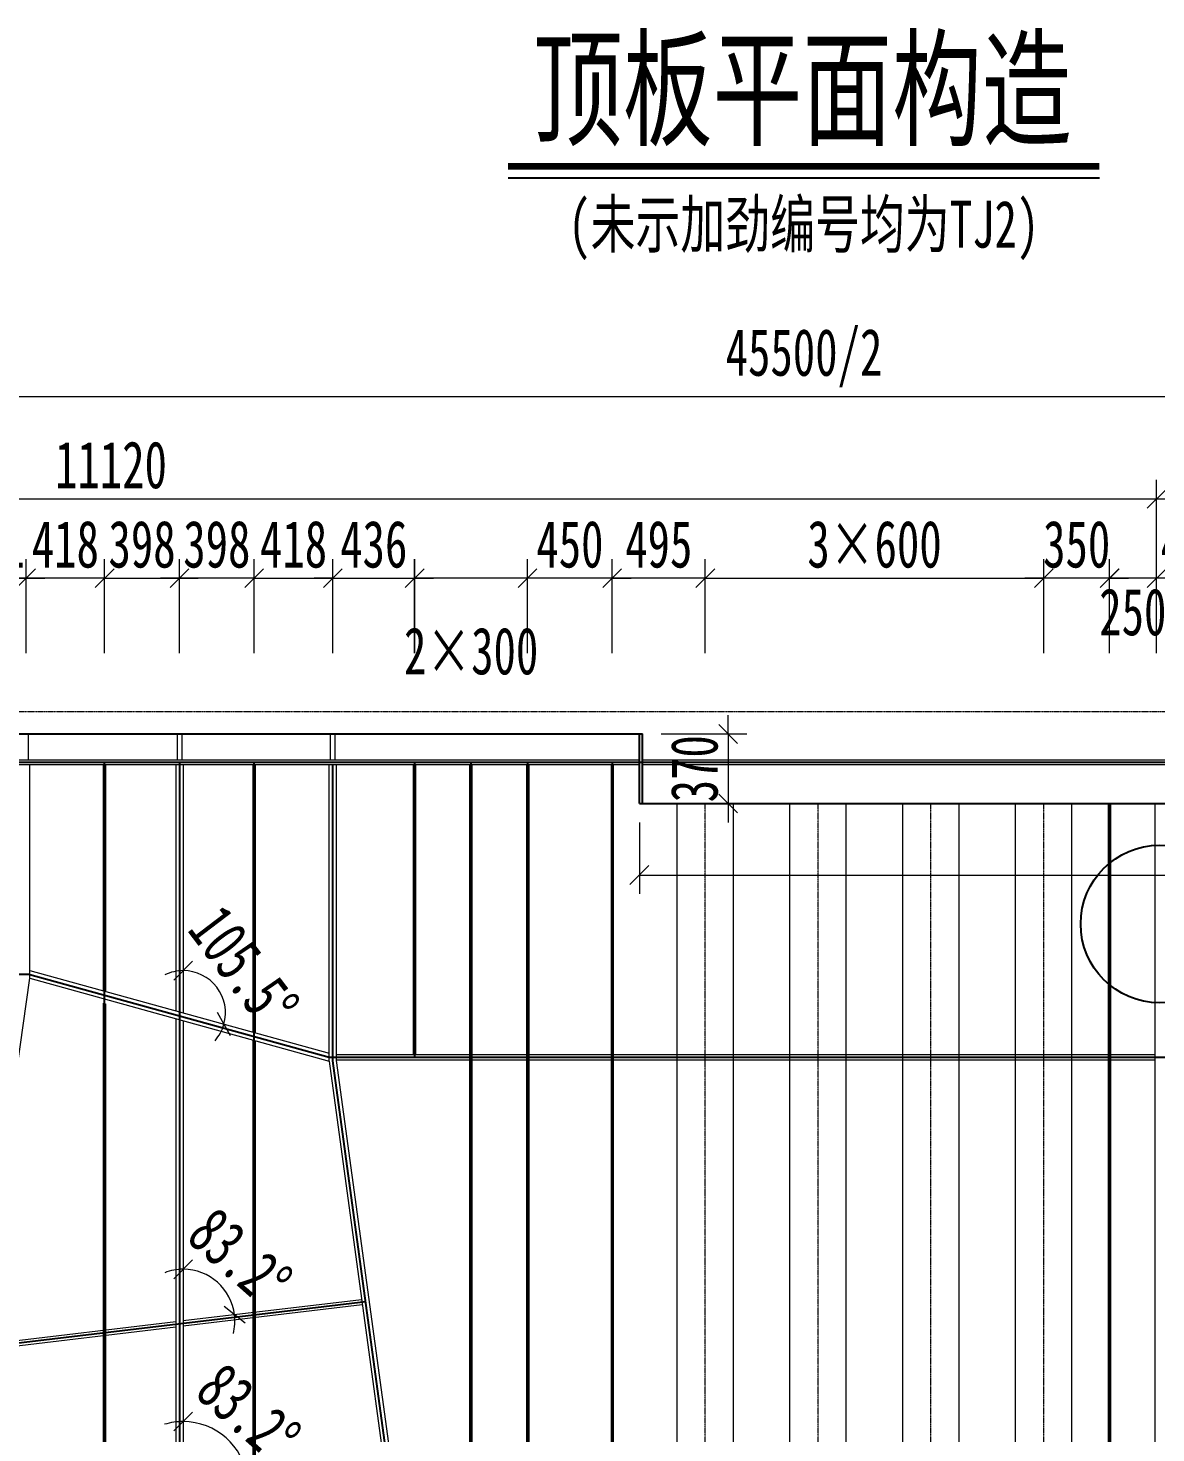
# Model space of a CAD drawing. Header units: millimetres. Extents: x -89049 to 410567, y -307459 to -100425.
# Drawn here: x 60045 to 66042, y -146397 to -138928 of the extents above; entities that cross this region are included whole.
import ezdxf
from ezdxf.enums import TextEntityAlignment as Align

# ---------------------------------------------------------------- set-up
doc = ezdxf.new("R2010")
doc.units = ezdxf.units.MM
doc.linetypes.add('CENTER2', pattern=[28.575, 19.05, -3.175, 3.175, -3.175])
doc.linetypes.add('DASHED', pattern=[0.75, 0.5, -0.25])
doc.layers.get('Defpoints').update_dxf_attribs({"color": 8})
for name, color, linetype, lineweight in [('Dim', 4, 'Continuous', 15), ('中心线', 2, 'CENTER2', 15), ('文字', 7, 'Continuous', 15), ('标注线及字体', 2, 'Continuous', 15), ('细实线', 4, 'Continuous', 15), ('虚线', 7, 'DASHED', 13), ('钢板粗线', 1, 'Continuous', 25)]:
    doc.layers.add(name, color=color, linetype=linetype, lineweight=lineweight)
doc.styles.add('111', font='', dxfattribs={"width": 0.7})
doc.styles.add('BM_Dim', font='', dxfattribs={"width": 0.85})
doc.styles.get('111').set_extended_font_data('仿宋_GB2312')
doc.styles.get('BM_Dim').set_extended_font_data('仿宋_GB2312')
doc.dimstyles.new('200', dxfattribs={"dimscale": 0, "dimtxt": 2.5, "dimasz": 1, "dimexe": 1, "dimexo": 1, "dimgap": 0.6, "dimtad": 1, "dimdec": 0, "dimdsep": 46, "dimtxsty": '111', "dimblk": 'OBLIQUE', "dimcen": 0, "dimclrd": 4, "dimclre": 4, "dimclrt": 4, "dimadec": 1, "dimazin": 2, "dimtfac": 1, "dimtdec": 0, "dimtix": 1, "dimtmove": 2, "dimatfit": 3, "dimfxl": 4, "dimfxlon": 1, "dimtolj": 1, "dimlwd": -1, "dimlwe": -1, "dimarcsym": 0})

# ---------------------------------------------------------------- blocks, each defined once
blk = doc.blocks.new('_Oblique')
at = {"color": 0, "linetype": 'ByBlock', "lineweight": -2}
blk.add_line((-0.5, -0.5), (0.5, 0.5), dxfattribs=at)
blk = doc.blocks.new('*D3091')
at = {"layer": 'Defpoints', "color": 0, "transparency": 16777216}
for p in [(75545.9, -141430.3), (75545.9, -141800.9), (66045.8, -142562.5)]:
    blk.add_point(p, dxfattribs=at)
at = {"layer": '细实线', "color": 4, "transparency": 16777216}
for p, q in [((66045.8, -141830.3), (66045.8, -141330.3)), ((75545.9, -141700.9), (75545.9, -141330.3)), ((66045.8, -141430.3), (75545.9, -141430.3))]:
    blk.add_line(p, q, dxfattribs=at)
at = {"layer": '细实线', "color": 4, "transparency": 16777216, "xscale": 99.99999999999999, "yscale": 99.99999999999999, "zscale": 99.99999999999999, "rotation": 180}
blk.add_blockref('_Oblique', (66045.8, -141430.3), dxfattribs=at)
at = {"layer": '细实线', "color": 4, "transparency": 16777216, "xscale": 99.99999999999999, "yscale": 99.99999999999999, "zscale": 99.99999999999999}
blk.add_blockref('_Oblique', (75545.9, -141430.3), dxfattribs=at)
at = {"layer": '细实线', "color": 4, "transparency": 16777216, "insert": (70795.8, -141251.4), "char_height": 250, "attachment_point": 5, "style": '111'}
blk.add_mtext('\\A1;9500', dxfattribs=at)
blk = doc.blocks.new('*D3094')
at = {"layer": 'Defpoints', "color": 0, "transparency": 16777216}
for p in [(66045.6, -141852), (66445.6, -142234.6), (66045.6, -142562.5)]:
    blk.add_point(p, dxfattribs=at)
at = {"layer": '细实线', "color": 4, "transparency": 16777216}
for p, q in [((66045.6, -142252), (66045.6, -141752)), ((66445.6, -142134.6), (66445.6, -141752)), ((66045.6, -141852), (65945.6, -141852)), ((66445.6, -141852), (66045.6, -141852)), ((66445.6, -141852), (66545.6, -141852))]:
    blk.add_line(p, q, dxfattribs=at)
at = {"layer": '细实线', "color": 4, "transparency": 16777216, "xscale": 99.99999999999999, "yscale": 99.99999999999999, "zscale": 99.99999999999999}
blk.add_blockref('_Oblique', (66045.6, -141852), dxfattribs=at)
at = {"layer": '细实线', "color": 4, "transparency": 16777216, "xscale": 99.99999999999999, "yscale": 99.99999999999999, "zscale": 99.99999999999999, "rotation": 180}
blk.add_blockref('_Oblique', (66445.6, -141852), dxfattribs=at)
at = {"layer": '细实线', "color": 4, "transparency": 16777216, "insert": (66245.6, -141673), "char_height": 250, "attachment_point": 5, "style": '111'}
blk.add_mtext('\\A1;400', dxfattribs=at)
blk = doc.blocks.new('*D3096')
at = {"layer": 'Defpoints', "color": 0, "transparency": 16777216}
for p in [(65795.9, -141852), (66045.6, -142562.5), (65795.9, -142582.3)]:
    blk.add_point(p, dxfattribs=at)
at = {"layer": '细实线', "color": 4, "transparency": 16777216}
for p, q in [((65795.9, -142252), (65795.9, -141752)), ((66045.6, -142252), (66045.6, -141752)), ((66045.6, -141852), (65795.9, -141852))]:
    blk.add_line(p, q, dxfattribs=at)
at = {"layer": '细实线', "color": 4, "transparency": 16777216, "xscale": 99.99999999999999, "yscale": 99.99999999999999, "zscale": 99.99999999999999, "rotation": 180}
blk.add_blockref('_Oblique', (65795.9, -141852), dxfattribs=at)
at = {"layer": '细实线', "color": 4, "transparency": 16777216, "xscale": 99.99999999999999, "yscale": 99.99999999999999, "zscale": 99.99999999999999}
blk.add_blockref('_Oblique', (66045.6, -141852), dxfattribs=at)
at = {"layer": '细实线', "color": 4, "transparency": 16777216, "insert": (65919, -142033.3), "char_height": 250, "attachment_point": 5, "style": '111'}
blk.add_mtext('\\A1;250', dxfattribs=at)
blk = doc.blocks.new('*D3098')
at = {"layer": 'Defpoints', "color": 0, "transparency": 16777216}
for p in [(66045.8, -141430.3), (66045.8, -142562.5), (54925.4, -142680.6)]:
    blk.add_point(p, dxfattribs=at)
at = {"layer": '细实线', "color": 4, "transparency": 16777216}
for p, q in [((54925.4, -141830.3), (54925.4, -141330.3)), ((66045.8, -141830.3), (66045.8, -141330.3)), ((54925.4, -141430.3), (66045.8, -141430.3))]:
    blk.add_line(p, q, dxfattribs=at)
at = {"layer": '细实线', "color": 4, "transparency": 16777216, "xscale": 99.99999999999999, "yscale": 99.99999999999999, "zscale": 99.99999999999999, "rotation": 180}
blk.add_blockref('_Oblique', (54925.4, -141430.3), dxfattribs=at)
at = {"layer": '细实线', "color": 4, "transparency": 16777216, "xscale": 99.99999999999999, "yscale": 99.99999999999999, "zscale": 99.99999999999999}
blk.add_blockref('_Oblique', (66045.8, -141430.3), dxfattribs=at)
at = {"layer": '细实线', "color": 4, "transparency": 16777216, "insert": (60485.6, -141251.4), "char_height": 250, "attachment_point": 5, "style": '111'}
blk.add_mtext('\\A1;11120', dxfattribs=at)
blk = doc.blocks.new('*D3099')
at = {"layer": 'Defpoints', "color": 0, "transparency": 16777216}
for p in [(75545.9, -140885.9), (75545.9, -141588.7), (52795.4, -142690.3)]:
    blk.add_point(p, dxfattribs=at)
at = {"layer": '细实线', "color": 4, "transparency": 16777216}
for p, q in [((52795.4, -141285.9), (52795.4, -140785.9)), ((75545.9, -141285.9), (75545.9, -140785.9)), ((52795.4, -140885.9), (75545.9, -140885.9))]:
    blk.add_line(p, q, dxfattribs=at)
at = {"layer": '细实线', "color": 4, "transparency": 16777216, "xscale": 99.99999999999999, "yscale": 99.99999999999999, "zscale": 99.99999999999999, "rotation": 180}
blk.add_blockref('_Oblique', (52795.4, -140885.9), dxfattribs=at)
at = {"layer": '细实线', "color": 4, "transparency": 16777216, "xscale": 99.99999999999999, "yscale": 99.99999999999999, "zscale": 99.99999999999999}
blk.add_blockref('_Oblique', (75545.9, -140885.9), dxfattribs=at)
at = {"layer": '细实线', "color": 4, "transparency": 16777216, "insert": (64170.6, -140681.9), "char_height": 250, "attachment_point": 5, "style": '111'}
blk.add_mtext('\\A1;45500/2', dxfattribs=at)
blk = doc.blocks.new('*D3100')
at = {"layer": 'Defpoints', "color": 0, "transparency": 16777216}
for p in [(65445.6, -141852), (65445.6, -142360), (63645.7, -142560.6)]:
    blk.add_point(p, dxfattribs=at)
at = {"layer": '细实线', "color": 4, "transparency": 16777216}
for p, q in [((63645.7, -142252), (63645.7, -141752)), ((65445.6, -142252), (65445.6, -141752)), ((63645.7, -141852), (65445.6, -141852))]:
    blk.add_line(p, q, dxfattribs=at)
at = {"layer": '细实线', "color": 4, "transparency": 16777216, "xscale": 99.99999999999999, "yscale": 99.99999999999999, "zscale": 99.99999999999999, "rotation": 180}
blk.add_blockref('_Oblique', (63645.7, -141852), dxfattribs=at)
at = {"layer": '细实线', "color": 4, "transparency": 16777216, "xscale": 99.99999999999999, "yscale": 99.99999999999999, "zscale": 99.99999999999999}
blk.add_blockref('_Oblique', (65445.6, -141852), dxfattribs=at)
at = {"layer": '细实线', "color": 4, "transparency": 16777216, "insert": (64545.7, -141673), "char_height": 250, "attachment_point": 5, "style": '111'}
blk.add_mtext('\\A1;3×600', dxfattribs=at)
blk = doc.blocks.new('*D3101')
at = {"layer": 'Defpoints', "color": 0, "transparency": 16777216}
for p in [(65445.6, -141852), (65445.6, -142533.6), (65795.6, -142508.6)]:
    blk.add_point(p, dxfattribs=at)
at = {"layer": '细实线', "color": 4, "transparency": 16777216}
for p, q in [((65445.6, -142252), (65445.6, -141752)), ((65795.6, -142252), (65795.6, -141752)), ((65445.6, -141852), (65345.6, -141852)), ((65795.6, -141852), (65445.6, -141852)), ((65795.6, -141852), (65895.6, -141852))]:
    blk.add_line(p, q, dxfattribs=at)
at = {"layer": '细实线', "color": 4, "transparency": 16777216, "xscale": 99.99999999999999, "yscale": 99.99999999999999, "zscale": 99.99999999999999}
blk.add_blockref('_Oblique', (65445.6, -141852), dxfattribs=at)
at = {"layer": '细实线', "color": 4, "transparency": 16777216, "xscale": 99.99999999999999, "yscale": 99.99999999999999, "zscale": 99.99999999999999, "rotation": 180}
blk.add_blockref('_Oblique', (65795.6, -141852), dxfattribs=at)
at = {"layer": '细实线', "color": 4, "transparency": 16777216, "insert": (65620.6, -141673), "char_height": 250, "attachment_point": 5, "style": '111'}
blk.add_mtext('\\A1;350', dxfattribs=at)
blk = doc.blocks.new('*D3102')
at = {"layer": 'Defpoints', "color": 0, "transparency": 16777216}
for p in [(62100.7, -141852), (61665.2, -142842.6), (62100.7, -142848)]:
    blk.add_point(p, dxfattribs=at)
at = {"layer": '细实线', "color": 4, "transparency": 16777216}
for p, q in [((61665.2, -142252), (61665.2, -141752)), ((62100.7, -142252), (62100.7, -141752)), ((61665.2, -141852), (61565.2, -141852)), ((61665.2, -141852), (62100.7, -141852)), ((62100.7, -141852), (62200.7, -141852))]:
    blk.add_line(p, q, dxfattribs=at)
at = {"layer": '细实线', "color": 4, "transparency": 16777216, "xscale": 99.99999999999999, "yscale": 99.99999999999999, "zscale": 99.99999999999999}
blk.add_blockref('_Oblique', (61665.2, -141852), dxfattribs=at)
at = {"layer": '细实线', "color": 4, "transparency": 16777216, "xscale": 99.99999999999999, "yscale": 99.99999999999999, "zscale": 99.99999999999999, "rotation": 180}
blk.add_blockref('_Oblique', (62100.7, -141852), dxfattribs=at)
at = {"layer": '细实线', "color": 4, "transparency": 16777216, "insert": (61882.9, -141673), "char_height": 250, "attachment_point": 5, "style": '111'}
blk.add_mtext('\\A1;436', dxfattribs=at)
blk = doc.blocks.new('*D3103')
at = {"layer": 'Defpoints', "color": 0, "transparency": 16777216}
for p in [(63150.8, -141852), (63150.8, -142568), (63645.7, -142560.6)]:
    blk.add_point(p, dxfattribs=at)
at = {"layer": '细实线', "color": 4, "transparency": 16777216}
for p, q in [((63150.8, -142252), (63150.8, -141752)), ((63645.7, -142252), (63645.7, -141752)), ((63645.7, -141852), (63150.8, -141852))]:
    blk.add_line(p, q, dxfattribs=at)
at = {"layer": '细实线', "color": 4, "transparency": 16777216, "xscale": 99.99999999999999, "yscale": 99.99999999999999, "zscale": 99.99999999999999, "rotation": 180}
blk.add_blockref('_Oblique', (63150.8, -141852), dxfattribs=at)
at = {"layer": '细实线', "color": 4, "transparency": 16777216, "xscale": 99.99999999999999, "yscale": 99.99999999999999, "zscale": 99.99999999999999}
blk.add_blockref('_Oblique', (63645.7, -141852), dxfattribs=at)
at = {"layer": '细实线', "color": 4, "transparency": 16777216, "insert": (63398.3, -141673), "char_height": 250, "attachment_point": 5, "style": '111'}
blk.add_mtext('\\A1;495', dxfattribs=at)
blk = doc.blocks.new('*D3104')
at = {"layer": 'Defpoints', "color": 0, "transparency": 16777216}
for p in [(62700.8, -141852), (63150.8, -142560.6), (62700.8, -142574.7)]:
    blk.add_point(p, dxfattribs=at)
at = {"layer": '细实线', "color": 4, "transparency": 16777216}
for p, q in [((62700.8, -142252), (62700.8, -141752)), ((63150.8, -142252), (63150.8, -141752)), ((62700.8, -141852), (62600.8, -141852)), ((63150.8, -141852), (62700.8, -141852)), ((63150.8, -141852), (63250.8, -141852))]:
    blk.add_line(p, q, dxfattribs=at)
at = {"layer": '细实线', "color": 4, "transparency": 16777216, "xscale": 99.99999999999999, "yscale": 99.99999999999999, "zscale": 99.99999999999999}
blk.add_blockref('_Oblique', (62700.8, -141852), dxfattribs=at)
at = {"layer": '细实线', "color": 4, "transparency": 16777216, "xscale": 99.99999999999999, "yscale": 99.99999999999999, "zscale": 99.99999999999999, "rotation": 180}
blk.add_blockref('_Oblique', (63150.8, -141852), dxfattribs=at)
at = {"layer": '细实线', "color": 4, "transparency": 16777216, "insert": (62925.8, -141673), "char_height": 250, "attachment_point": 5, "style": '111'}
blk.add_mtext('\\A1;450', dxfattribs=at)
blk = doc.blocks.new('*D3105')
at = {"layer": 'Defpoints', "color": 0, "transparency": 16777216}
for p in [(62100.4, -141852), (62700.8, -142560.6), (62100.4, -142582.4)]:
    blk.add_point(p, dxfattribs=at)
at = {"layer": '细实线', "color": 4, "transparency": 16777216}
for p, q in [((62100.4, -142252), (62100.4, -141752)), ((62700.8, -142252), (62700.8, -141752)), ((62700.8, -141852), (62100.4, -141852))]:
    blk.add_line(p, q, dxfattribs=at)
at = {"layer": '细实线', "color": 4, "transparency": 16777216, "xscale": 99.99999999999999, "yscale": 99.99999999999999, "zscale": 99.99999999999999, "rotation": 180}
blk.add_blockref('_Oblique', (62100.4, -141852), dxfattribs=at)
at = {"layer": '细实线', "color": 4, "transparency": 16777216, "xscale": 99.99999999999999, "yscale": 99.99999999999999, "zscale": 99.99999999999999}
blk.add_blockref('_Oblique', (62700.8, -141852), dxfattribs=at)
at = {"layer": '细实线', "color": 4, "transparency": 16777216, "insert": (62400.8, -142241), "char_height": 250, "attachment_point": 5, "style": '111'}
blk.add_mtext('\\A1;2×300', dxfattribs=at)
blk = doc.blocks.new('*D3106')
at = {"layer": 'Defpoints', "color": 0, "transparency": 16777216}
for p in [(60034.3, -141852), (59663.7, -142830.6), (60034.3, -142842.6)]:
    blk.add_point(p, dxfattribs=at)
at = {"layer": '细实线', "color": 4, "transparency": 16777216}
for p, q in [((59663.7, -142252), (59663.7, -141752)), ((60034.3, -142252), (60034.3, -141752)), ((59663.7, -141852), (59563.7, -141852)), ((59663.7, -141852), (60034.3, -141852)), ((60034.3, -141852), (60134.3, -141852))]:
    blk.add_line(p, q, dxfattribs=at)
at = {"layer": '细实线', "color": 4, "transparency": 16777216, "xscale": 99.99999999999999, "yscale": 99.99999999999999, "zscale": 99.99999999999999}
blk.add_blockref('_Oblique', (59663.7, -141852), dxfattribs=at)
at = {"layer": '细实线', "color": 4, "transparency": 16777216, "xscale": 99.99999999999999, "yscale": 99.99999999999999, "zscale": 99.99999999999999, "rotation": 180}
blk.add_blockref('_Oblique', (60034.3, -141852), dxfattribs=at)
at = {"layer": '细实线', "color": 4, "transparency": 16777216, "insert": (59849, -141673), "char_height": 250, "attachment_point": 5, "style": '111'}
blk.add_mtext('\\A1;371', dxfattribs=at)
blk = doc.blocks.new('*D3127')
at = {"layer": 'Defpoints', "color": 0, "transparency": 16777216}
for p in [(63311.4, -142680.6), (63311.4, -143050.6), (63767.4, -143050.6)]:
    blk.add_point(p, dxfattribs=at)
at = {"layer": '细实线', "color": 4, "transparency": 16777216}
for p, q in [((63767.4, -142680.6), (63767.4, -142580.6)), ((63411.4, -142680.6), (63867.4, -142680.6)), ((63767.4, -142680.6), (63767.4, -143050.6)), ((63411.4, -143050.6), (63867.4, -143050.6)), ((63767.4, -143050.6), (63767.4, -143150.6))]:
    blk.add_line(p, q, dxfattribs=at)
at = {"layer": '细实线', "color": 4, "transparency": 16777216, "xscale": 99.99999999999999, "yscale": 99.99999999999999, "zscale": 99.99999999999999}
for p, rotation in [((63767.4, -142680.6), 270), ((63767.4, -143050.6), 90)]:
    blk.add_blockref('_Oblique', p, dxfattribs=dict(at, rotation=rotation))
at = {"layer": '细实线', "color": 4, "transparency": 16777216, "insert": (63588.4, -142865.6), "char_height": 250, "attachment_point": 5, "rotation": 90, "style": '111'}
blk.add_mtext('\\A1;370', dxfattribs=at)
blk = doc.blocks.new('*D3128')
at = {"layer": 'Defpoints', "color": 0, "transparency": 16777216}
for p in [(63295.4, -143050.6), (75545.4, -143050.6), (75545.4, -143430.6)]:
    blk.add_point(p, dxfattribs=at)
at = {"layer": '细实线', "color": 4, "transparency": 16777216}
for p, q in [((63295.4, -143150.6), (63295.4, -143530.6)), ((75545.4, -143150.6), (75545.4, -143530.6)), ((63295.4, -143430.6), (75545.4, -143430.6))]:
    blk.add_line(p, q, dxfattribs=at)
at = {"layer": '细实线', "color": 4, "transparency": 16777216, "xscale": 99.99999999999999, "yscale": 99.99999999999999, "zscale": 99.99999999999999, "rotation": 180}
blk.add_blockref('_Oblique', (63295.4, -143430.6), dxfattribs=at)
at = {"layer": '细实线', "color": 4, "transparency": 16777216, "xscale": 99.99999999999999, "yscale": 99.99999999999999, "zscale": 99.99999999999999}
blk.add_blockref('_Oblique', (75545.4, -143430.6), dxfattribs=at)
at = {"layer": '细实线', "color": 4, "transparency": 16777216, "insert": (69195.6, -143251.7), "char_height": 250, "attachment_point": 5, "style": '111'}
blk.add_mtext('\\A1;12250', dxfattribs=at)
blk = doc.blocks.new('*D3145')
at = {"layer": 'Defpoints', "color": 0, "transparency": 16777216}
for p in [(60869.7, -142821.9), (60074.3, -143943.8), (61081.3, -144088), (60869.7, -144163.6), (61625.2, -144372.5)]:
    blk.add_point(p, dxfattribs=at)
at = {"layer": '细实线', "color": 4, "transparency": 16777216}
for start, end in [(90, 115.71643), (344.54888, 90), (318.83245, 344.54888)]:
    blk.add_arc((60869.7, -144163.7), 224.7, start, end, dxfattribs=at)
at = {"layer": '细实线', "color": 4, "transparency": 16777216, "xscale": 99.99999999999999, "yscale": 99.99999999999999, "zscale": 99.99999999999999}
blk.add_blockref('_Oblique', (60869.7, -143939), dxfattribs=at)
at = {"layer": '细实线', "color": 4, "transparency": 16777216, "xscale": 99.99999999999999, "yscale": 99.99999999999999, "zscale": 99.99999999999999, "rotation": 74.54888170744965}
blk.add_blockref('_Oblique', (61086.3, -144223.6), dxfattribs=at)
at = {"layer": '细实线', "color": 4, "transparency": 16777216, "insert": (61190.9, -143919.3), "char_height": 250, "attachment_point": 5, "rotation": 307.27444, "style": '111'}
blk.add_mtext('\\A1;105.5%%d', dxfattribs=at)
blk = doc.blocks.new('*D3146')
at = {"layer": 'Defpoints', "color": 0, "transparency": 16777216}
for p in [(60869.7, -144225.9), (61096.3, -145645.7), (61798.3, -145690.8), (59798.5, -145929.4), (60869.7, -151021.3)]:
    blk.add_point(p, dxfattribs=at)
at = {"layer": '细实线', "color": 4, "transparency": 16777216}
for start, end in [(90, 110.95184), (6.80637, 90), (345.85453, 6.80637)]:
    blk.add_arc((60869.7, -145801.6), 275, start, end, dxfattribs=at)
at = {"layer": '细实线', "color": 4, "transparency": 16777216, "xscale": 99.99999999999999, "yscale": 99.99999999999999, "zscale": 99.99999999999999}
blk.add_blockref('_Oblique', (60869.7, -145526.6), dxfattribs=at)
at = {"layer": '细实线', "color": 4, "transparency": 16777216, "xscale": 99.99999999999999, "yscale": 99.99999999999999, "zscale": 99.99999999999999, "rotation": 96.80637454141234}
blk.add_blockref('_Oblique', (61142.8, -145769), dxfattribs=at)
at = {"layer": '细实线', "color": 4, "transparency": 16777216, "insert": (61171.1, -145462.1), "char_height": 250, "attachment_point": 5, "rotation": 318.40319, "style": '111'}
blk.add_mtext('\\A1;83.2%%d', dxfattribs=at)
blk = doc.blocks.new('*D3147')
at = {"layer": 'Defpoints', "color": 0, "transparency": 16777216}
for p in [(60869.7, -144225.9), (61152.6, -146485), (61916, -146554.4), (60869.4, -146679.8), (60869.7, -151021.3)]:
    blk.add_point(p, dxfattribs=at)
at = {"layer": '细实线', "color": 4, "transparency": 16777216}
for start, end in [(90, 106.74014), (6.83572, 90), (350.09558, 6.83572)]:
    blk.add_arc((60869.7, -146679.8), 343.5, start, end, dxfattribs=at)
at = {"layer": '细实线', "color": 4, "transparency": 16777216, "xscale": 99.99999999999999, "yscale": 99.99999999999999, "zscale": 99.99999999999999}
blk.add_blockref('_Oblique', (60869.7, -146336.3), dxfattribs=at)
at = {"layer": '细实线', "color": 4, "transparency": 16777216, "xscale": 100, "yscale": 100, "zscale": 100, "rotation": 96.83572126013308}
blk.add_blockref('_Oblique', (61210.8, -146638.9), dxfattribs=at)
at = {"layer": '细实线', "color": 4, "transparency": 16777216, "insert": (61216.5, -146289), "char_height": 250, "attachment_point": 5, "rotation": 318.41786, "style": '111'}
blk.add_mtext('\\A1;83.2%%d', dxfattribs=at)
blk = doc.blocks.new('*D3148')
at = {"layer": 'Defpoints', "color": 0, "transparency": 16777216}
for p in [(60869.7, -144225.9), (61158.2, -147823), (62096.4, -147877.4), (60869.4, -148020.9), (60869.7, -151021.3)]:
    blk.add_point(p, dxfattribs=at)
at = {"layer": '细实线', "color": 4, "transparency": 16777216}
for start, end in [(90, 106.43554), (6.67098, 90), (350.23544, 6.67098)]:
    blk.add_arc((60869.7, -148020.9), 349.8, start, end, dxfattribs=at)
at = {"layer": '细实线', "color": 4, "transparency": 16777216, "xscale": 99.99999999999999, "yscale": 99.99999999999999, "zscale": 99.99999999999999}
blk.add_blockref('_Oblique', (60869.7, -147671.1), dxfattribs=at)
at = {"layer": '细实线', "color": 4, "transparency": 16777216, "xscale": 99.99999999999999, "yscale": 99.99999999999999, "zscale": 99.99999999999999, "rotation": 96.67097521607683}
blk.add_blockref('_Oblique', (61217.2, -147980.3), dxfattribs=at)
at = {"layer": '细实线', "color": 4, "transparency": 16777216, "insert": (61221.2, -147625.9), "char_height": 250, "attachment_point": 5, "rotation": 318.33549, "style": '111'}
blk.add_mtext('\\A1;83.3%%d', dxfattribs=at)
blk = doc.blocks.new('*D3149')
at = {"layer": 'Defpoints', "color": 0, "transparency": 16777216}
for p in [(60869.7, -144225.9), (61181.1, -148972.3), (61964.3, -149056.1), (60869.4, -149186.6), (60869.7, -151021.3)]:
    blk.add_point(p, dxfattribs=at)
at = {"layer": '细实线', "color": 4, "transparency": 16777216}
for start, end in [(90, 105.20686), (6.79464, 90), (351.58778, 6.79464)]:
    blk.add_arc((60869.7, -149186.5), 377.9, start, end, dxfattribs=at)
at = {"layer": '细实线', "color": 4, "transparency": 16777216, "xscale": 99.99999999999999, "yscale": 99.99999999999999, "zscale": 99.99999999999999}
blk.add_blockref('_Oblique', (60869.7, -148808.6), dxfattribs=at)
at = {"layer": '细实线', "color": 4, "transparency": 16777216, "xscale": 99.99999999999999, "yscale": 99.99999999999999, "zscale": 99.99999999999999, "rotation": 96.79463787946914}
blk.add_blockref('_Oblique', (61245, -149141.8), dxfattribs=at)
at = {"layer": '细实线', "color": 4, "transparency": 16777216, "insert": (61239.4, -148770.2), "char_height": 250, "attachment_point": 5, "rotation": 318.39732, "style": '111'}
blk.add_mtext('\\A1;83.2%%d', dxfattribs=at)
blk = doc.blocks.new('*D3150')
at = {"layer": 'Defpoints', "color": 0, "transparency": 16777216}
for p in [(60869.7, -144246.6), (60081.5, -150821.2), (61147.8, -150943.4), (60869.7, -151042.1), (61658.8, -151263.3)]:
    blk.add_point(p, dxfattribs=at)
at = {"layer": '细实线', "color": 4, "transparency": 16777216}
for start, end in [(90, 109.51337), (344.34107, 90), (324.8277, 344.34107)]:
    blk.add_arc((60869.7, -151042.1), 295, start, end, dxfattribs=at)
at = {"layer": '细实线', "color": 4, "transparency": 16777216, "xscale": 99.99999999999999, "yscale": 99.99999999999999, "zscale": 99.99999999999999}
blk.add_blockref('_Oblique', (60869.7, -150747.1), dxfattribs=at)
at = {"layer": '细实线', "color": 4, "transparency": 16777216, "xscale": 100, "yscale": 100, "zscale": 100, "rotation": 74.34107076560832}
blk.add_blockref('_Oblique', (61153.8, -151121.8), dxfattribs=at)
at = {"layer": '细实线', "color": 4, "transparency": 16777216, "insert": (61247.4, -150755.8), "char_height": 250, "attachment_point": 5, "rotation": 307.17054, "style": '111'}
blk.add_mtext('\\A1;105.7%%d', dxfattribs=at)
blk = doc.blocks.new('*D4649')
at = {"layer": 'Defpoints', "color": 0, "transparency": 16777216}
for p in [(60034.3, -141852), (60034.3, -142842.6), (60452, -142830.6)]:
    blk.add_point(p, dxfattribs=at)
at = {"layer": '细实线', "color": 4, "transparency": 16777216}
for p, q in [((60034.3, -142252), (60034.3, -141752)), ((60452, -142252), (60452, -141752)), ((60034.3, -141852), (59934.3, -141852)), ((60452, -141852), (60034.3, -141852)), ((60452, -141852), (60552, -141852))]:
    blk.add_line(p, q, dxfattribs=at)
at = {"layer": '细实线', "color": 4, "transparency": 16777216, "xscale": 99.99999999999999, "yscale": 99.99999999999999, "zscale": 99.99999999999999}
blk.add_blockref('_Oblique', (60034.3, -141852), dxfattribs=at)
at = {"layer": '细实线', "color": 4, "transparency": 16777216, "xscale": 99.99999999999999, "yscale": 99.99999999999999, "zscale": 99.99999999999999, "rotation": 180}
blk.add_blockref('_Oblique', (60452, -141852), dxfattribs=at)
at = {"layer": '细实线', "color": 4, "transparency": 16777216, "insert": (60243.2, -141673), "char_height": 250, "attachment_point": 5, "style": '111'}
blk.add_mtext('\\A1;418', dxfattribs=at)
blk = doc.blocks.new('*D4650')
at = {"layer": 'Defpoints', "color": 0, "transparency": 16777216}
for p in [(60849.7, -141852), (60452, -142830.6), (60849.7, -142842.6)]:
    blk.add_point(p, dxfattribs=at)
at = {"layer": '细实线', "color": 4, "transparency": 16777216}
for p, q in [((60452, -142252), (60452, -141752)), ((60849.7, -142252), (60849.7, -141752)), ((60452, -141852), (60352, -141852)), ((60452, -141852), (60849.7, -141852)), ((60849.7, -141852), (60949.7, -141852))]:
    blk.add_line(p, q, dxfattribs=at)
at = {"layer": '细实线', "color": 4, "transparency": 16777216, "xscale": 99.99999999999999, "yscale": 99.99999999999999, "zscale": 99.99999999999999}
blk.add_blockref('_Oblique', (60452, -141852), dxfattribs=at)
at = {"layer": '细实线', "color": 4, "transparency": 16777216, "xscale": 99.99999999999999, "yscale": 99.99999999999999, "zscale": 99.99999999999999, "rotation": 180}
blk.add_blockref('_Oblique', (60849.7, -141852), dxfattribs=at)
at = {"layer": '细实线', "color": 4, "transparency": 16777216, "insert": (60650.9, -141673), "char_height": 250, "attachment_point": 5, "style": '111'}
blk.add_mtext('\\A1;398', dxfattribs=at)
blk = doc.blocks.new('*D4651')
at = {"layer": 'Defpoints', "color": 0, "transparency": 16777216}
for p in [(60849.7, -141852), (60849.7, -142842.6), (61247.4, -142830.6)]:
    blk.add_point(p, dxfattribs=at)
at = {"layer": '细实线', "color": 4, "transparency": 16777216}
for p, q in [((60849.7, -142252), (60849.7, -141752)), ((61247.4, -142252), (61247.4, -141752)), ((60849.7, -141852), (60749.7, -141852)), ((61247.4, -141852), (60849.7, -141852)), ((61247.4, -141852), (61347.4, -141852))]:
    blk.add_line(p, q, dxfattribs=at)
at = {"layer": '细实线', "color": 4, "transparency": 16777216, "xscale": 99.99999999999999, "yscale": 99.99999999999999, "zscale": 99.99999999999999}
blk.add_blockref('_Oblique', (60849.7, -141852), dxfattribs=at)
at = {"layer": '细实线', "color": 4, "transparency": 16777216, "xscale": 99.99999999999999, "yscale": 99.99999999999999, "zscale": 99.99999999999999, "rotation": 180}
blk.add_blockref('_Oblique', (61247.4, -141852), dxfattribs=at)
at = {"layer": '细实线', "color": 4, "transparency": 16777216, "insert": (61048.6, -141673), "char_height": 250, "attachment_point": 5, "style": '111'}
blk.add_mtext('\\A1;398', dxfattribs=at)
blk = doc.blocks.new('*D4652')
at = {"layer": 'Defpoints', "color": 0, "transparency": 16777216}
for p in [(61665.2, -141852), (61247.4, -142830.6), (61665.2, -142842.6)]:
    blk.add_point(p, dxfattribs=at)
at = {"layer": '细实线', "color": 4, "transparency": 16777216}
for p, q in [((61247.4, -142252), (61247.4, -141752)), ((61665.2, -142252), (61665.2, -141752)), ((61247.4, -141852), (61147.4, -141852)), ((61247.4, -141852), (61665.2, -141852)), ((61665.2, -141852), (61765.2, -141852))]:
    blk.add_line(p, q, dxfattribs=at)
at = {"layer": '细实线', "color": 4, "transparency": 16777216, "xscale": 99.99999999999999, "yscale": 99.99999999999999, "zscale": 99.99999999999999}
blk.add_blockref('_Oblique', (61247.4, -141852), dxfattribs=at)
at = {"layer": '细实线', "color": 4, "transparency": 16777216, "xscale": 99.99999999999999, "yscale": 99.99999999999999, "zscale": 99.99999999999999, "rotation": 180}
blk.add_blockref('_Oblique', (61665.2, -141852), dxfattribs=at)
at = {"layer": '细实线', "color": 4, "transparency": 16777216, "insert": (61456.3, -141673), "char_height": 250, "attachment_point": 5, "style": '111'}
blk.add_mtext('\\A1;418', dxfattribs=at)

msp = doc.modelspace()

# ---------------------------------------------------------------- linework, layer by layer
at = {"color": 4}
msp.add_line((62596.9, -139723.5), (65741.6, -139723.5), dxfattribs=at)
at = {"color": 6, "const_width": 36}
msp.add_lwpolyline([(62596.9, -139663.5), (65741.6, -139663.5)], dxfattribs=at)
at = {"layer": 'Defpoints'}
for p, q in [((52845.4, -142830.6), (75545.4, -142830.6)), ((60849.7, -142830.6), (60849.7, -160060.6)), ((61247.4, -162060.6), (61247.4, -142830.6)), ((62100.7, -144398.8), (62100.7, -142830.6)), ((62400.4, -162060.6), (62400.4, -142830.6)), ((62700.7, -142830.6), (62700.7, -162060.6)), ((63150.7, -142830.6), (63150.7, -162060.6)), ((65795.4, -162060.6), (65795.4, -143050.6)), ((60054.3, -143959.1), (52795.4, -143959.1)), ((60054.3, -143959.1), (61645.2, -144398.8)), ((61645.2, -144398.8), (75545.7, -144398.8)), ((61839.9, -145699.9), (59755.3, -145948.7))]:
    msp.add_line(p, q, dxfattribs=at)
at = {"layer": 'Defpoints', "elevation": 0}
for points in [[(60452, -162060.6), (60452, -142830.6)], [(61695.5, -162060.6), (61695.5, -151269.4), (62152.9, -147995.8), (61665.2, -144418.2), (61665.2, -142842.6)]]:
    msp.add_lwpolyline(points, dxfattribs=at)
at = {"layer": 'Defpoints'}
msp.add_circle((66060.7, -143691), 418.8, dxfattribs=at)
at = {"layer": 'Dim', "color": 8}
for p, q in [((63311.4, -142818.6), (75545.4, -142818.6)), ((63311.4, -142842.6), (75545.4, -142842.6))]:
    msp.add_line(p, q, dxfattribs=at)
at = {"layer": '中心线', "ltscale": 0.3}
msp.add_line((52655.1, -142560.6), (77242, -142560.6), dxfattribs=at)
at = {"layer": '中心线', "color": 6, "ltscale": 0.3}
for p, q in [((63645.7, -162060.6), (63645.7, -143050.6)), ((64245.7, -162060.6), (64245.7, -143050.6)), ((64845.7, -162060.6), (64845.7, -143050.6)), ((65445.6, -162060.6), (65445.6, -143050.6))]:
    msp.add_line(p, q, dxfattribs=at)
at = {"layer": '细实线', "color": 3}
for p, q in [((60046.3, -142818.6), (60046.3, -142680.6)), ((60837.7, -142680.6), (60837.7, -142818.6)), ((60861.7, -142680.6), (60861.7, -142818.6)), ((61653.2, -142818.6), (61653.2, -142680.6)), ((61677.2, -142818.6), (61677.2, -142680.6)), ((60054.3, -143979.8), (60054.3, -142842.6)), ((60829.7, -142842.6), (60829.7, -144152.6)), ((60869.7, -142842.6), (60869.7, -144163.7)), ((61645.2, -144419.5), (61645.2, -142842.6)), ((60054.3, -143938.3), (61645.2, -144378)), ((60054.3, -143979.8), (61645.2, -144419.5)), ((60829.7, -144194.1), (60829.7, -151030.9)), ((60869.7, -144205.2), (60869.7, -151042.1)), ((61685.2, -144384.8), (66038.4, -144384.8)), ((61685.2, -144412.8), (66038.4, -144412.8)), ((61818.1, -145688.4), (60869.7, -145801.6)), ((61821.9, -145716.1), (60869.7, -145829.8)), ((60829.7, -145834.6), (59773.9, -145960.6)), ((60829.7, -145806.4), (59777.9, -145931.9))]:
    msp.add_line(p, q, dxfattribs=at)
at = {"layer": '细实线'}
for p, q in [((54932.4, -142818.6), (63295.4, -142818.6)), ((54932.4, -142842.6), (63295.4, -142842.6))]:
    msp.add_line(p, q, dxfattribs=at)
at = {"layer": '细实线', "color": 3, "elevation": 0}
for points in [[(61715.5, -162060.6), (61715.5, -151270.8), (62173.1, -147995.9), (61685.2, -144416.8), (61685.2, -142842.6)], [(60063.4, -150816.1), (59587.4, -147277.6), (60054.3, -143979.8)], [(61645.2, -144419.5), (61645.2, -144419.5), (62132.7, -147995.8), (61675.5, -151268)]]:
    msp.add_lwpolyline(points, dxfattribs=at)
at = {"layer": '虚线', "ltscale": 4}
for p, q in [((61241.4, -144266.4), (61241.4, -142842.6)), ((61253.4, -144269.8), (61253.4, -142842.6)), ((62094.7, -144384.8), (62094.7, -142842.6)), ((62106.7, -144384.8), (62106.7, -142842.6)), ((62394.4, -162060.6), (62394.4, -142842.6)), ((62406.4, -162060.6), (62406.4, -142842.6)), ((62694.7, -142842.6), (62694.7, -162060.6)), ((62706.7, -142842.6), (62706.7, -162060.6)), ((63144.7, -142842.6), (63144.7, -162060.6)), ((63156.7, -142842.6), (63156.7, -162060.6)), ((65789.4, -162060.6), (65789.4, -143050.6)), ((65801.4, -162060.6), (65801.4, -143050.6)), ((61241.4, -151146.3), (61241.4, -144307.9)), ((61253.4, -151149.7), (61253.4, -144311.3))]:
    msp.add_line(p, q, dxfattribs=at)
at = {"layer": '虚线', "color": 6, "ltscale": 4}
for p, q in [((63495.7, -162060.6), (63495.7, -143050.6)), ((63795.7, -162060.6), (63795.7, -143050.6)), ((64095.7, -162060.6), (64095.7, -143050.6)), ((64395.7, -162060.6), (64395.7, -143050.6)), ((64695.7, -162060.6), (64695.7, -143050.6)), ((64995.7, -162060.6), (64995.7, -143050.6)), ((65295.6, -162060.6), (65295.6, -143050.6)), ((65595.6, -162060.6), (65595.6, -143050.6))]:
    msp.add_line(p, q, dxfattribs=at)
at = {"layer": '虚线', "color": 2, "ltscale": 4}
msp.add_line((66038.4, -162060.6), (66038.4, -143050.6), dxfattribs=at)
at = {"layer": '虚线', "ltscale": 4, "elevation": 0}
for points in [[(60446, -144046.6), (60446, -142842.6)], [(60458, -144049.9), (60458, -142842.6)], [(60446, -150923.4), (60446, -144110)], [(60458, -150926.7), (60458, -144113.3)]]:
    msp.add_lwpolyline(points, dxfattribs=at)
at = {"layer": '钢板粗线'}
for p, q in [((52795.4, -142680.6), (63311.4, -142680.6)), ((63295.4, -143050.6), (63295.4, -142680.6)), ((63311.4, -143050.6), (63311.4, -142680.6)), ((63295.4, -143050.6), (75545.4, -143050.6))]:
    msp.add_line(p, q, dxfattribs=at)

# ---------------------------------------------------------------- texts
at = {"layer": '文字', "style": 'BM_Dim', "width": 0.7}
msp.add_text('(未示加劲编号均为TJ2)', height=250, dxfattribs=at).set_placement((64169.2, -139984.4), align=Align.MIDDLE)
at = {"layer": '标注线及字体', "style": '111', "width": 0.7}
msp.add_text('顶板平面构造', height=500, dxfattribs=at).set_placement((64161.7, -139242.5), align=Align.MIDDLE)

# ---------------------------------------------------------------- dimensions: what is measured, and where the dimension line sits
at = {"layer": '细实线'}
for base, p1, p2, text, override, picture, middle in [((75545.9, -140885.9), (52795.4, -142690.3), (75545.9, -141588.7), '45500/2', {"dimscale": 100, "dimtxsty": '111', "dimblk": 'Oblique'}, '*D3099', (64170.6, -140681.9)), ((65445.6, -141852), (63645.7, -142560.6), (65445.6, -142360), '3×600', {"dimscale": 100, "dimblk": 'Oblique'}, '*D3100', (64545.7, -141673))]:
    dim = msp.add_linear_dim(base=base, p1=p1, p2=p2, text=text, dimstyle='200', override=override, dxfattribs=at)
    dim.commit()
    dim.dimension.update_dxf_attribs({"geometry": picture, "text_midpoint": middle})
for base, p1, p2, picture, middle in [((66045.8, -141430.3), (54925.4, -142680.6), (66045.8, -142562.5), '*D3098', (60485.6, -141251.4)), ((75545.9, -141430.3), (66045.8, -142562.5), (75545.9, -141800.9), '*D3091', (70795.8, -141251.4)), ((60034.3, -141852), (59663.7, -142830.6), (60034.3, -142842.6), '*D3106', (59849, -141673)), ((62100.7386, -141851.9541), (61665.1563, -142842.6232), (62100.7386, -142847.9543), '*D3102', (61882.9475, -141673.0352)), ((62700.8, -141852), (63150.8, -142560.6), (62700.8, -142574.7), '*D3104', (62925.8, -141673)), ((63150.8, -141852), (63645.7, -142560.6), (63150.8, -142568), '*D3103', (63398.3, -141673)), ((65445.6, -141852), (65795.6, -142508.6), (65445.6, -142533.6), '*D3101', (65620.6, -141673)), ((66045.6, -141852), (66445.6, -142234.6), (66045.6, -142562.5), '*D3094', (66245.6, -141673))]:
    dim = msp.add_linear_dim(base=base, p1=p1, p2=p2, dimstyle='200', override={"dimscale": 100, "dimblk": 'Oblique'}, dxfattribs=at)
    dim.commit()
    dim.dimension.update_dxf_attribs({"geometry": picture, "text_midpoint": middle})
for base, p1, p2, angle, picture, middle in [((60034.3, -141852), (60452, -142830.6), (60034.3, -142842.6), 180, '*D4649', (60243.2, -141673)), ((60849.7, -141852), (60452, -142830.6), (60849.7, -142842.6), 0, '*D4650', (60650.9, -141673)), ((60849.7, -141852), (61247.4, -142830.6), (60849.7, -142842.6), 180, '*D4651', (61048.6, -141673)), ((61665.2, -141852), (61247.4, -142830.6), (61665.2, -142842.6), 0, '*D4652', (61456.3, -141673)), ((63767.4, -143050.6), (63311.4, -142680.6), (63311.4, -143050.6), 90, '*D3127', (63588.4, -142865.6))]:
    dim = msp.add_linear_dim(base=base, p1=p1, p2=p2, angle=angle, dimstyle='200', override={"dimscale": 100, "dimblk": 'Oblique'}, dxfattribs=at)
    dim.commit()
    dim.dimension.update_dxf_attribs({"geometry": picture, "text_midpoint": middle})
dim = msp.add_linear_dim(base=(62100.4, -141852), p1=(62700.8, -142560.6), p2=(62100.4, -142582.4), text='2×300', dimstyle='200', override={"dimscale": 100, "dimblk": 'Oblique'}, dxfattribs=at)
dim.commit()
dim.dimension.update_dxf_attribs({"geometry": '*D3105', "text_midpoint": (62400.8, -142241), "dimtype": 160})
for base, p1, p2, picture, middle in [((65795.9, -141852), (66045.6, -142562.5), (65795.9, -142582.3), '*D3096', (65919, -142033.3)), ((75545.4, -143430.6), (63295.4, -143050.6), (75545.4, -143050.6), '*D3128', (69195.6, -143251.7))]:
    dim = msp.add_linear_dim(base=base, p1=p1, p2=p2, dimstyle='200', override={"dimscale": 100, "dimblk": 'Oblique'}, dxfattribs=at)
    dim.commit()
    dim.dimension.update_dxf_attribs({"geometry": picture, "text_midpoint": middle, "dimtype": 160})
for base, line1, line2, picture, middle in [((61081.3, -144088), ((60869.7, -142821.9), (60869.7, -144163.6)), ((60074.3, -143943.8), (61625.2, -144372.5)), '*D3145', (61190.9, -143919.3)), ((61096.3, -145645.7), ((60869.7, -144225.9), (60869.7, -151021.3)), ((61798.3, -145690.8), (59798.5, -145929.4)), '*D3146', (61171.1, -145462.1)), ((61147.8, -150943.4), ((60869.7, -144246.6), (60869.7, -151042.1)), ((61658.8, -151263.3), (60081.5, -150821.2)), '*D3150', (61247.4, -150755.8)), ((61181.1, -148972.3), ((60869.7, -144225.9), (60869.7, -151021.3)), ((60869.4, -149186.6), (61964.3, -149056.1)), '*D3149', (61239.4, -148770.2)), ((61152.6, -146485), ((60869.7, -144225.9), (60869.7, -151021.3)), ((61916, -146554.4), (60869.4, -146679.8)), '*D3147', (61216.5, -146289)), ((61158.2, -147823), ((60869.7, -144225.9), (60869.7, -151021.3)), ((60869.4, -148020.9), (62096.4, -147877.4)), '*D3148', (61221.2, -147625.9))]:
    dim = msp.add_angular_dim_2l(base=base, line1=line1, line2=line2, dimstyle='200', override={"dimscale": 100, "dimblk": 'Oblique'}, dxfattribs=at)
    dim.commit()
    dim.dimension.update_dxf_attribs({"geometry": picture, "text_midpoint": middle})

doc.saveas('drawing.dxf')
